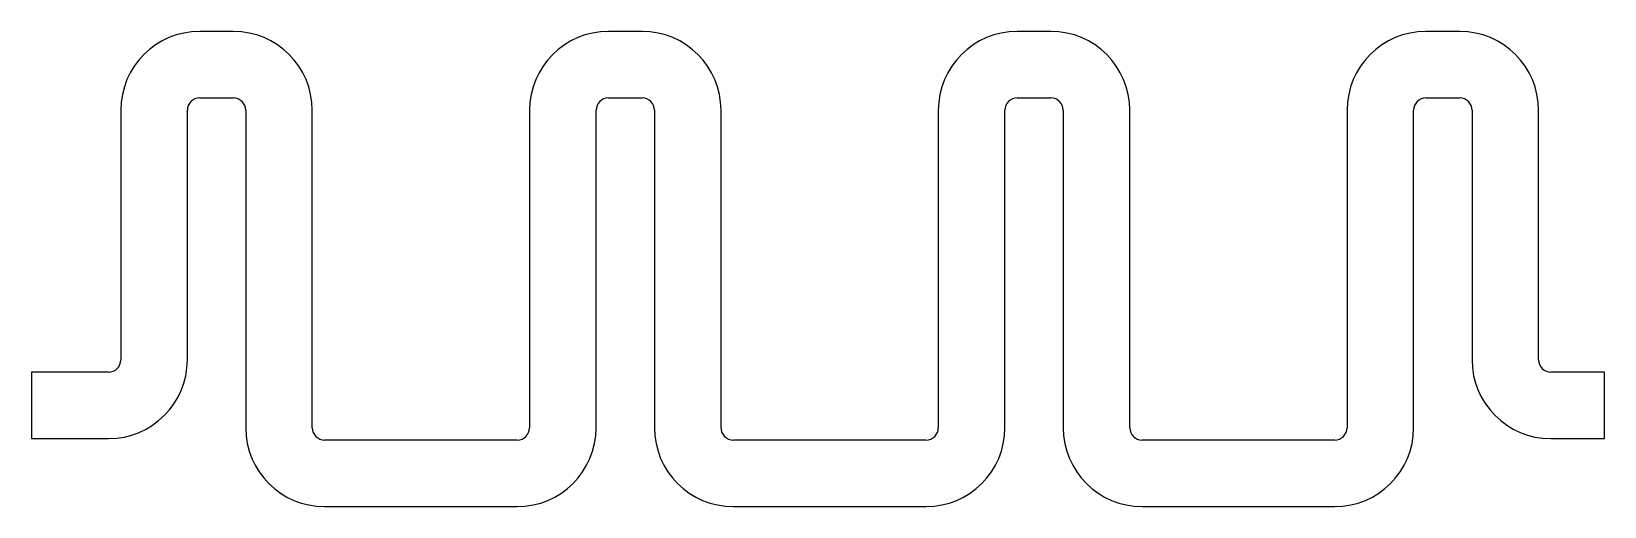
# Model space of a CAD drawing. Header units: millimetres. Extents: x -23 to 379, y -32 to 90.
import ezdxf

# ---------------------------------------------------------------- set-up
doc = ezdxf.new("R2010")
doc.units = ezdxf.units.MM

msp = doc.modelspace()

# ---------------------------------------------------------------- linework, layer by layer
at = {"color": 7, "linetype": 'Continuous', "lineweight": 25}
for p, q in [((28.75, 89.5), (20.15, 89.5)), ((133.15, 89.5), (124.55, 89.5)), ((237.55, 89.5), (228.95, 89.5)), ((341.95, 89.5), (333.35, 89.5)), ((20.15, 72.5), (28.75, 72.5)), ((124.55, 72.5), (133.15, 72.5)), ((228.95, 72.5), (237.55, 72.5)), ((333.35, 72.5), (341.95, 72.5)), ((0, 69.35), (0, 5.6)), ((17, 5.6), (17, 69.35)), ((31.9, 69.35), (31.9, -11.75)), ((48.9, -11.75), (48.9, 69.35)), ((104.4, 69.35), (104.4, -11.75)), ((121.4, -11.75), (121.4, 69.35)), ((136.3, 69.35), (136.3, -11.75)), ((153.3, -11.75), (153.3, 69.35)), ((208.8, 69.35), (208.8, -11.75)), ((225.8, -11.75), (225.8, 69.35)), ((240.7, 69.35), (240.7, -11.75)), ((257.7, -11.75), (257.7, 69.35)), ((313.2, 69.35), (313.2, -11.75)), ((330.2, -11.75), (330.2, 69.35)), ((345.1, 69.35), (345.1, 5.6)), ((362.1, 5.6), (362.1, 69.35)), ((-22.81, 2.45), (-22.81, -14.55)), ((-3.15, 2.45), (-22.81, 2.45)), ((378.95, 2.45), (365.25, 2.45)), ((378.95, -14.55), (378.95, 2.45)), ((-22.81, -14.55), (-3.15, -14.55)), ((101.25, -14.9), (52.05, -14.9)), ((205.65, -14.9), (156.45, -14.9)), ((310.05, -14.9), (260.85, -14.9)), ((365.25, -14.55), (378.95, -14.55)), ((52.05, -31.9), (101.25, -31.9)), ((156.45, -31.9), (205.65, -31.9)), ((260.85, -31.9), (310.05, -31.9))]:
    msp.add_line(p, q, dxfattribs=at)
for centre, radius, start, end in [((20.15, 69.35), 20.15, 90, 180), ((28.75, 69.35), 20.15, 0, 90), ((124.55, 69.35), 20.15, 90, 180), ((133.15, 69.35), 20.15, 0, 90), ((228.95, 69.35), 20.15, 90, 180), ((237.55, 69.35), 20.15, 0, 90), ((333.35, 69.35), 20.15, 90, 180), ((341.95, 69.35), 20.15, 0, 90), ((20.15, 69.35), 3.15, 90, 180), ((28.75, 69.35), 3.15, 0, 90), ((124.55, 69.35), 3.15, 90, 180), ((133.15, 69.35), 3.15, 0, 90), ((228.95, 69.35), 3.15, 90, 180), ((237.55, 69.35), 3.15, 0, 90), ((333.35, 69.35), 3.15, 90, 180), ((341.95, 69.35), 3.15, 0, 90), ((-3.15, 5.6), 20.15, 270, 0), ((-3.15, 5.6), 3.15, 270, 0), ((365.25, 5.6), 20.15, 180, 270), ((365.25, 5.6), 3.15, 180, 270), ((52.05, -11.75), 20.15, 180, 270), ((52.05, -11.75), 3.15, 180, 270), ((101.25, -11.75), 20.15, 270, 0), ((101.25, -11.75), 3.15, 270, 0), ((156.45, -11.75), 20.15, 180, 270), ((156.45, -11.75), 3.15, 180, 270), ((205.65, -11.75), 20.15, 270, 0), ((205.65, -11.75), 3.15, 270, 0), ((260.85, -11.75), 20.15, 180, 270), ((260.85, -11.75), 3.15, 180, 270), ((310.05, -11.75), 3.15, 270, 0), ((310.05, -11.75), 20.15, 270, 0)]:
    msp.add_arc(centre, radius, start, end, dxfattribs=at)

doc.saveas('drawing.dxf')
